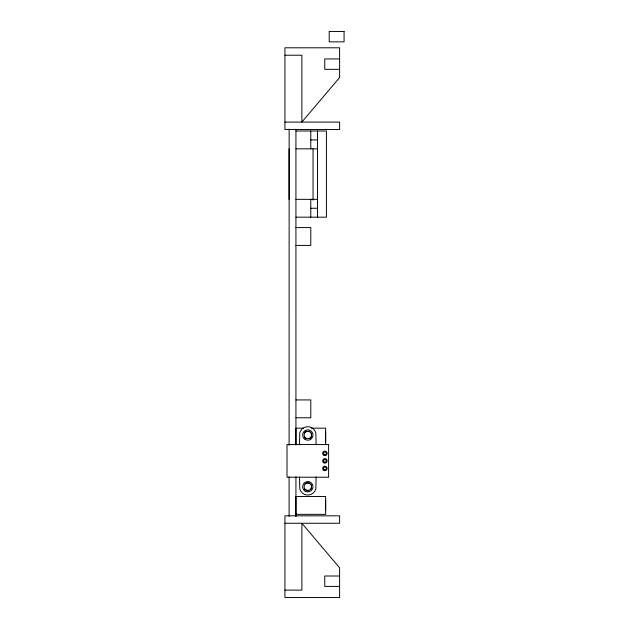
<?xml version="1.0" encoding="UTF-8"?>
<svg xmlns="http://www.w3.org/2000/svg" width="629" height="629" viewBox="0 0 629 629"><rect width="100%" height="100%" fill="white"/><g stroke="black" fill="none" stroke-linecap="round" stroke-linejoin="round"><path stroke-width="0.94" d="M289.096 199.346L289.096 148.829M295.929 516.157L295.929 476.648M295.929 444.805L295.929 428.168L303.595 428.168M325.649 444.805L325.649 428.168L311.269 428.168M284.929 55.226L301.873 55.226L301.873 122.089L339.613 77.509L339.613 47.796L284.929 47.796L284.929 129.511L339.613 129.511L339.613 122.089L284.929 122.089M339.613 58.937L324.753 58.937L324.753 69.339L339.613 69.339M295.929 130.997L326.42 130.997L326.42 217.178L295.929 217.178M310.789 139.913L317.503 139.913M295.929 148.829L317.503 148.829M295.929 199.346L317.503 199.346M310.789 208.262L317.503 208.262M295.929 227.58L310.789 227.58L310.789 245.412L295.929 245.412M295.929 399.934L310.789 399.934L310.789 417.766L295.929 417.766M284.929 523.257L339.613 523.257L339.613 515.827L284.929 515.827L284.929 597.55L339.613 597.55L339.613 567.83L301.873 523.257L301.873 590.12L284.929 590.12M339.613 576.007L324.753 576.007L324.753 586.409L339.613 586.409M325.641 431.879L325.649 442.281M325.641 500.228L325.649 510.63M317.503 130.997L317.503 217.178M316.135 444.813L315.844 432.878A8.319 8.319 0 0 0 299.781 432.878L299.49 444.813M316.135 476.955L315.844 488.89A8.319 8.319 0 0 1 299.781 488.89L299.49 476.955M313.045 148.939L313.045 200.148M310.789 130.997L310.789 148.829M310.789 199.346L310.789 217.178M295.929 129.055L295.929 444.892M295.929 513.987L295.929 516.283M289.151 129.055L289.096 445.332M289.096 476.735L289.096 516.283M311.685 436.07A4.01 4.01 0 0 1 309.822 438.507M305.804 438.507A4.01 4.01 0 0 1 304.342 437.037M304.342 433.027A4.01 4.01 0 0 1 306.779 431.156M308.855 431.156A4.01 4.01 0 0 1 309.822 431.557M311.284 433.027A4.01 4.01 0 0 1 311.685 433.994M311.685 487.774A4.01 4.01 0 0 1 310.647 489.574M308.855 490.612A4.01 4.01 0 0 1 306.779 490.612M304.979 489.574A4.01 4.01 0 0 1 304.342 488.741M304.979 483.898A4.01 4.01 0 0 1 309.822 483.261M311.284 484.731A4.01 4.01 0 0 1 311.685 485.698M295.929 496.517L295.929 514.341L325.649 514.349L325.649 496.517L295.929 496.517M344.071 31.45L329.211 31.45L329.211 41.852L344.071 41.852L344.071 31.45M328.613 444.538L287.013 444.538L287.013 477.23L328.613 477.23L328.613 444.538M305.214 439.537A5.197 5.197 0 0 0 313.014 435.032A5.197 5.197 0 0 0 305.214 430.527A5.197 5.197 0 0 0 305.214 439.537M305.953 438.248A3.711 3.711 0 0 0 311.528 435.032A3.711 3.711 0 0 0 305.953 431.816A3.711 3.711 0 0 0 305.953 438.248M305.214 491.241A5.197 5.197 0 0 0 313.014 486.736A5.197 5.197 0 0 0 305.214 482.231A5.197 5.197 0 0 0 305.214 491.241M305.953 489.952A3.711 3.711 0 0 0 311.528 486.736A3.711 3.711 0 0 0 305.953 483.52A3.711 3.711 0 0 0 305.953 489.952M324.218 454.523A1.368 1.368 0 0 0 326.27 453.336A1.368 1.368 0 0 0 324.218 452.149A1.368 1.368 0 0 0 324.218 454.523M324.218 462.071A1.368 1.368 0 0 0 326.27 460.884A1.368 1.368 0 0 0 324.218 459.697A1.368 1.368 0 0 0 324.218 462.071M324.218 469.619A1.368 1.368 0 0 0 326.27 468.432A1.368 1.368 0 0 0 324.218 467.245A1.368 1.368 0 0 0 324.218 469.619M323.322 470.005A2.225 2.225 0 0 0 327.056 469.006A2.225 2.225 0 0 0 324.32 466.278A2.225 2.225 0 0 0 323.322 470.005M323.786 462.81A2.225 2.225 0 0 0 327.127 460.884A2.225 2.225 0 0 0 323.786 458.95A2.225 2.225 0 0 0 323.786 462.81M323.322 454.909A2.225 2.225 0 0 0 327.056 453.91A2.225 2.225 0 0 0 324.32 451.182A2.225 2.225 0 0 0 323.322 454.909"/></g></svg>
